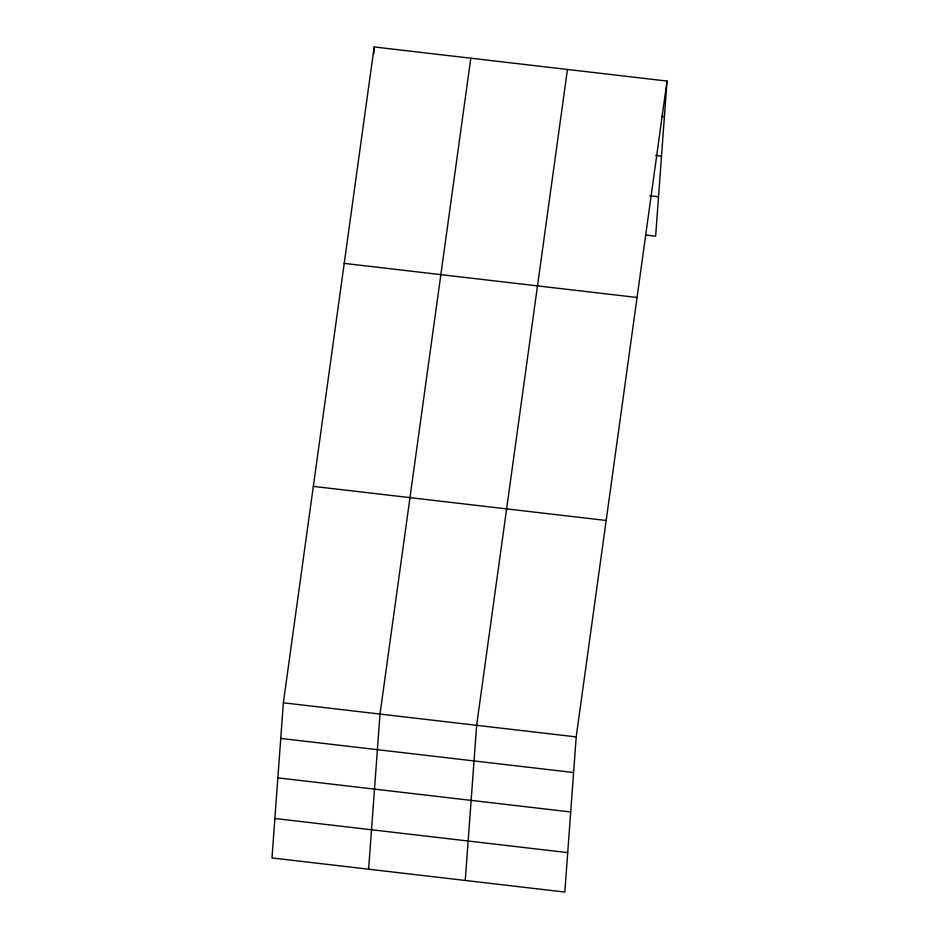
<?xml version="1.0" encoding="UTF-8"?>
<svg xmlns="http://www.w3.org/2000/svg" width="939" height="939" viewBox="0 0 939 939"><rect width="100%" height="100%" fill="white"/><g stroke="black" fill="none" stroke-linecap="round" stroke-linejoin="round"><path stroke-width="1.41" d="M283.367 702.806L271.981 857.941L564.82 892.05L576.206 736.915L667.019 81.059L374.18 46.95L283.367 702.806L576.206 736.915M373.663 54.075L374.18 46.95M368.616 869.197L380.013 714.063L470.815 58.206M465.251 880.453L476.648 725.319L567.461 69.463M667.019 81.059L655.633 236.194L645.527 235.02M661.514 116.33L664.401 116.671M655.739 155.44L661.514 156.109M649.87 195.746L658.521 196.756M344.214 263.378L637.053 297.487M313.344 486.379L606.171 520.476M280.761 738.418L573.588 772.527M277.862 777.868L570.701 811.965M274.881 818.503L567.708 852.612"/></g></svg>
